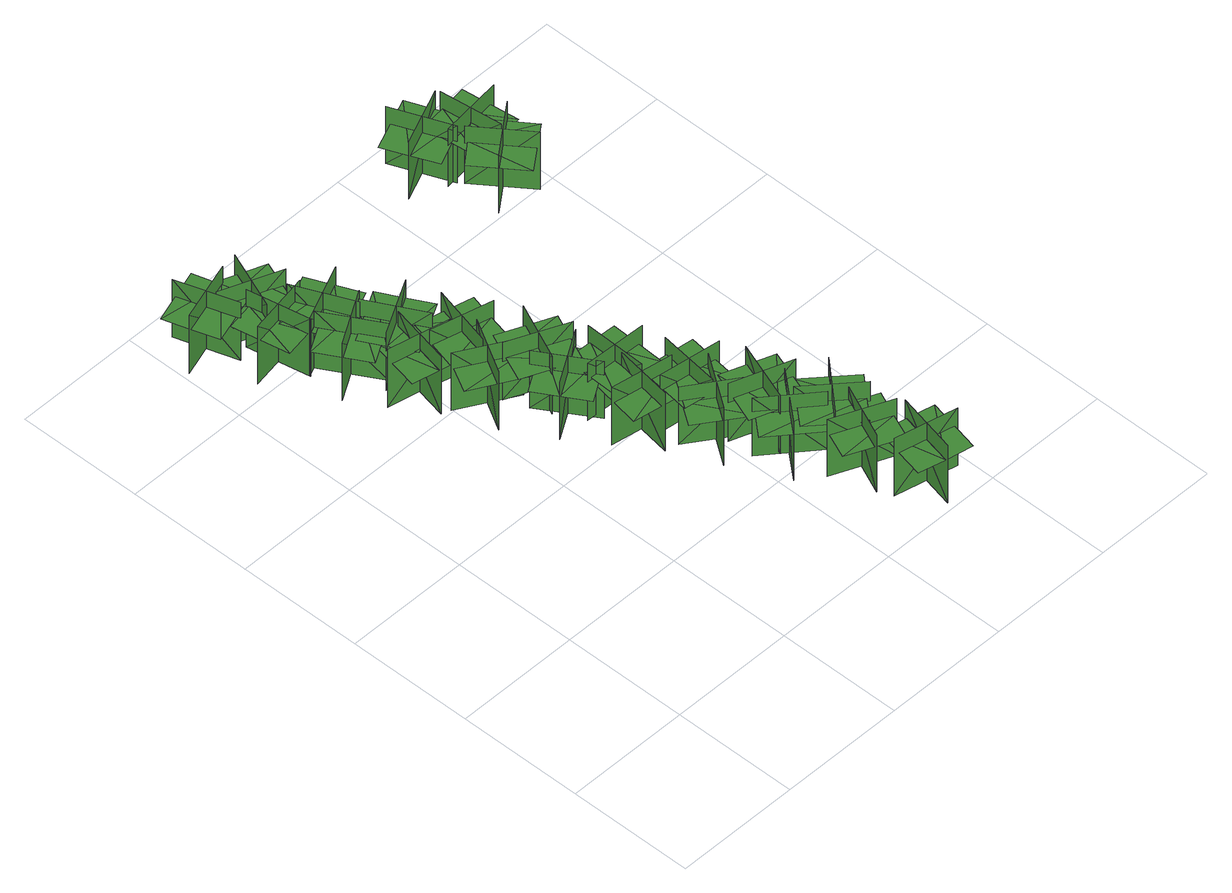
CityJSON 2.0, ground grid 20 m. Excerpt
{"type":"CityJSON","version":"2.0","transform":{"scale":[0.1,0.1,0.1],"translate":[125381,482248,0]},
"CityObjects":{
"tree1":{"type":"SolitaryVegetationObject","geometry":[{"type":"MultiSurface","lod":"1","boundaries":[[[0,1,2]],[[0,2,3]],[[4,5,6]],[[4,6,7]],[[8,9,10]],[[8,10,11]],[[8,11,12]],[[8,12,13]]]}]},
"tree2":{"type":"SolitaryVegetationObject","geometry":[{"type":"MultiSurface","lod":"1","boundaries":[[[14,15,16]],[[14,16,17]],[[18,19,20]],[[18,20,21]],[[22,23,24]],[[22,24,25]],[[22,25,26]],[[22,26,27]]]}]},
"tree3":{"type":"SolitaryVegetationObject","geometry":[{"type":"MultiSurface","lod":"1","boundaries":[[[28,29,30]],[[28,30,31]],[[32,33,34]],[[32,34,35]],[[36,37,38]],[[36,38,39]],[[36,39,40]],[[36,40,41]]]}]},
"tree4":{"type":"SolitaryVegetationObject","geometry":[{"type":"MultiSurface","lod":"1","boundaries":[[[42,43,44]],[[42,44,45]],[[46,47,48]],[[46,48,49]],[[50,51,52]],[[50,52,53]],[[50,53,54]],[[50,54,55]]]}]},
"tree5":{"type":"SolitaryVegetationObject","geometry":[{"type":"MultiSurface","lod":"1","boundaries":[[[56,57,58]],[[56,58,59]],[[60,61,62]],[[60,62,63]],[[64,65,66]],[[64,66,67]],[[64,67,68]],[[64,68,69]]]}]},
"tree6":{"type":"SolitaryVegetationObject","geometry":[{"type":"MultiSurface","lod":"1","boundaries":[[[70,71,72]],[[70,72,73]],[[74,75,76]],[[74,76,77]],[[78,79,80]],[[78,80,81]],[[78,81,82]],[[78,82,83]]]}]},
"tree7":{"type":"SolitaryVegetationObject","geometry":[{"type":"MultiSurface","lod":"1","boundaries":[[[84,85,86]],[[84,86,87]],[[88,89,90]],[[88,90,91]],[[92,93,94]],[[92,94,95]],[[92,95,96]],[[92,96,97]]]}]},
"tree8":{"type":"SolitaryVegetationObject","geometry":[{"type":"MultiSurface","lod":"1","boundaries":[[[98,99,100]],[[98,100,101]],[[102,103,104]],[[102,104,105]],[[106,107,108]],[[106,108,109]],[[106,109,110]],[[106,110,111]]]}]},
"tree9":{"type":"SolitaryVegetationObject","geometry":[{"type":"MultiSurface","lod":"1","boundaries":[[[112,113,114]],[[112,114,115]],[[116,117,118]],[[116,118,119]],[[120,121,122]],[[120,122,123]],[[120,123,124]],[[120,124,125]]]}]},
"tree10":{"type":"SolitaryVegetationObject","geometry":[{"type":"MultiSurface","lod":"1","boundaries":[[[126,127,128]],[[126,128,129]],[[130,131,132]],[[130,132,133]],[[134,135,136]],[[134,136,137]],[[134,137,138]],[[134,138,139]]]}]},
"tree11":{"type":"SolitaryVegetationObject","geometry":[{"type":"MultiSurface","lod":"1","boundaries":[[[140,141,142]],[[140,142,143]],[[144,145,146]],[[144,146,147]],[[148,149,150]],[[148,150,151]],[[148,151,152]],[[148,152,153]]]}]},
"tree12":{"type":"SolitaryVegetationObject","geometry":[{"type":"MultiSurface","lod":"1","boundaries":[[[154,155,156]],[[154,156,157]],[[158,159,160]],[[158,160,161]],[[162,163,164]],[[162,164,165]],[[162,165,166]],[[162,166,167]]]}]},
"tree13":{"type":"SolitaryVegetationObject","geometry":[{"type":"MultiSurface","lod":"1","boundaries":[[[168,169,170]],[[168,170,171]],[[172,173,174]],[[172,174,175]],[[176,177,178]],[[176,178,179]],[[176,179,180]],[[176,180,181]]]}]},
"tree14":{"type":"SolitaryVegetationObject","geometry":[{"type":"MultiSurface","lod":"1","boundaries":[[[182,183,184]],[[182,184,185]],[[186,187,188]],[[186,188,189]],[[190,191,192]],[[190,192,193]],[[190,193,194]],[[190,194,195]]]}]},
"tree15":{"type":"SolitaryVegetationObject","geometry":[{"type":"MultiSurface","lod":"1","boundaries":[[[196,197,198]],[[196,198,199]],[[200,201,202]],[[200,202,203]],[[204,205,206]],[[204,206,207]],[[204,207,208]],[[204,208,209]]]}]},
"tree16":{"type":"SolitaryVegetationObject","geometry":[{"type":"MultiSurface","lod":"1","boundaries":[[[210,211,212]],[[210,212,213]],[[214,215,216]],[[214,216,217]],[[218,219,220]],[[218,220,221]],[[218,221,222]],[[218,222,223]]]}]},
"tree17":{"type":"SolitaryVegetationObject","geometry":[{"type":"MultiSurface","lod":"1","boundaries":[[[224,225,226]],[[224,226,227]],[[228,229,230]],[[228,230,231]],[[232,233,234]],[[232,234,235]],[[232,235,236]],[[232,236,237]]]}]},
"tree18":{"type":"SolitaryVegetationObject","geometry":[{"type":"MultiSurface","lod":"1","boundaries":[[[238,239,240]],[[238,240,241]],[[242,243,244]],[[242,244,245]],[[246,247,248]],[[246,248,249]],[[246,249,250]],[[246,250,251]]]}]},
"tree19":{"type":"SolitaryVegetationObject","geometry":[{"type":"MultiSurface","lod":"1","boundaries":[[[252,253,254]],[[252,254,255]],[[256,257,258]],[[256,258,259]],[[260,261,262]],[[260,262,263]],[[260,263,264]],[[260,264,265]]]}]},
"tree20":{"type":"SolitaryVegetationObject","geometry":[{"type":"MultiSurface","lod":"1","boundaries":[[[266,267,268]],[[266,268,269]],[[270,271,272]],[[270,272,273]],[[274,275,276]],[[274,276,277]],[[274,277,278]],[[274,278,279]]]}]},
"tree21":{"type":"SolitaryVegetationObject","geometry":[{"type":"MultiSurface","lod":"1","boundaries":[[[280,281,282]],[[280,282,283]],[[284,285,286]],[[284,286,287]],[[288,289,290]],[[288,290,291]],[[288,291,292]],[[288,292,293]]]}]},
"tree22":{"type":"SolitaryVegetationObject","geometry":[{"type":"MultiSurface","lod":"1","boundaries":[[[294,295,296]],[[294,296,297]],[[298,299,300]],[[298,300,301]],[[302,303,304]],[[302,304,305]],[[302,305,306]],[[302,306,307]]]}]},
"tree23":{"type":"SolitaryVegetationObject","geometry":[{"type":"MultiSurface","lod":"1","boundaries":[[[308,309,310]],[[308,310,311]],[[312,313,314]],[[312,314,315]],[[316,317,318]],[[316,318,319]],[[316,319,320]],[[316,320,321]]]}]}
},
"vertices":[
[75,868,6],[44,963,6],[44,963,115],[75,868,115],[107,931,6],[11,901,6],[11,901,115],[107,931,115],[103,930,85],[90,972,85],[2,944,85],[15,902,85],[29,861,85],[116,888,85],
[157,839,7],[58,821,7],[58,821,116],[157,839,116],[97,879,7],[116,780,7],[116,780,116],[97,879,116],[98,875,86],[55,867,86],[72,776,86],[115,784,86],[158,792,86],[141,883,86],
[180,699,9],[129,786,9],[129,786,117],[180,699,117],[197,769,9],[111,718,9],[111,718,117],[197,769,117],[193,767,87],[171,804,87],[92,758,87],[114,720,87],[136,682,87],[216,729,87],
[133,934,6],[96,841,6],[96,841,115],[133,934,115],[67,905,6],[161,868,6],[161,868,115],[67,905,115],[71,903,85],[55,862,85],[141,829,85],[157,870,85],[173,911,85],[87,944,85],
[144,667,8],[242,646,8],[242,646,117],[144,667,117],[184,607,8],[205,705,8],[205,705,117],[184,607,117],[185,611,87],[228,602,87],[247,692,87],[204,701,87],[161,711,87],[142,620,87],
[182,754,8],[141,846,8],[141,846,117],[182,754,117],[207,821,8],[115,781,8],[115,781,117],[207,821,117],[203,820,87],[185,860,87],[101,823,87],[119,782,87],[136,742,87],[221,780,87],
[215,532,8],[265,620,8],[265,620,117],[215,532,117],[284,552,8],[197,602,8],[197,602,117],[284,552,117],[280,554,87],[302,592,87],[222,638,87],[200,600,87],[179,561,87],[259,516,87],
[184,757,10],[232,669,10],[232,669,119],[184,757,119],[164,688,10],[252,736,10],[252,736,119],[164,688,119],[168,690,89],[189,652,89],[270,696,89],[249,734,89],[228,773,89],[147,728,89],
[271,529,10],[324,444,10],[324,444,118],[271,529,118],[256,460,10],[341,512,10],[341,512,118],[256,460,118],[259,462,88],[282,424,88],[360,473,88],[337,510,88],[314,547,88],[236,499,88],
[242,587,12],[266,685,12],[266,685,121],[242,587,121],[303,625,12],[206,649,12],[206,649,121],[303,625,121],[299,626,91],[310,668,91],[220,690,91],[210,648,91],[199,605,91],[289,583,91],
[321,588,14],[280,497,14],[280,497,123],[321,588,123],[254,562,14],[346,521,14],[346,521,123],[254,562,123],[258,560,93],[240,520,93],[325,483,93],[342,523,93],[360,563,93],[276,600,93],
[337,346,9],[353,444,9],[353,444,118],[337,346,118],[394,388,9],[296,404,9],[296,404,118],[394,388,118],[390,389,88],[398,432,88],[307,447,88],[300,403,88],[292,360,88],[383,345,88],
[403,450,15],[303,454,15],[303,454,123],[403,450,123],[354,502,15],[351,402,15],[351,402,123],[354,502,123],[354,498,93],[310,500,93],[307,408,93],[351,406,93],[394,404,93],[398,496,93],
[428,354,10],[370,271,10],[370,271,119],[428,354,119],[357,340,10],[439,283,10],[439,283,119],[357,340,119],[361,338,89],[336,302,89],[411,249,89],[436,285,89],[461,321,89],[386,374,89],
[452,357,15],[353,370,15],[353,370,123],[452,357,123],[408,413,15],[395,314,15],[395,314,123],[408,413,123],[408,409,93],[364,415,93],[352,324,93],[396,318,93],[439,312,93],[451,404,93],
[413,184,11],[477,261,11],[477,261,120],[413,184,120],[485,191,11],[408,255,11],[408,255,120],[485,191,120],[482,194,90],[509,227,90],[439,286,90],[411,252,90],[383,219,90],[454,160,90],
[402,293,16],[496,259,16],[496,259,125],[402,293,125],[433,228,16],[467,323,16],[467,323,125],[433,228,125],[435,232,95],[476,217,95],[507,304,95],[466,319,95],[425,334,95],[393,247,95],
[473,90,11],[513,182,11],[513,182,119],[473,90,119],[539,117,11],[448,157,11],[448,157,119],[539,117,119],[535,118,89],[553,159,89],[469,196,89],[451,156,89],[434,115,89],[518,78,89],
[484,69,10],[582,47,10],[582,47,119],[484,69,119],[523,9,10],[545,107,10],[545,107,119],[523,9,119],[524,13,88],[567,4,88],[587,93,88],[544,103,88],[501,112,88],[481,23,88],
[461,154,17],[527,229,17],[527,229,126],[461,154,126],[533,159,17],[457,226,17],[457,226,126],[533,159,126],[529,162,95],[558,195,95],[489,256,95],[460,223,95],[431,190,95],[500,129,95],
[465,975,11],[504,882,11],[504,882,119],[465,975,119],[439,908,11],[531,947,11],[531,947,119],[439,908,119],[443,909,89],[460,869,89],[545,906,89],[527,946,89],[510,986,89],[425,950,89],
[580,863,13],[500,803,13],[500,803,122],[580,863,122],[509,873,13],[569,793,13],[569,793,122],[509,873,122],[512,870,92],[477,843,92],[532,770,92],[567,796,92],[602,822,92],[547,896,92],
[591,898,11],[491,886,11],[491,886,120],[591,898,120],[534,941,11],[546,842,11],[546,842,120],[534,941,120],[534,937,90],[491,932,90],[502,841,90],[545,846,90],[589,851,90],[578,943,90]
]}
